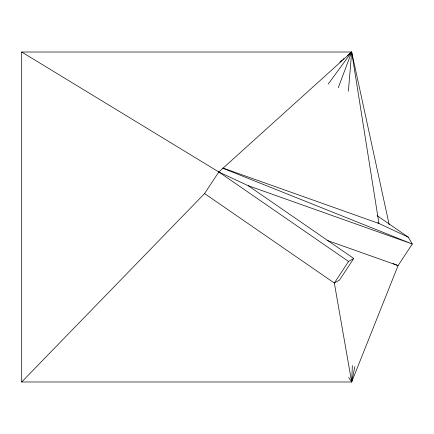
<?xml version="1.0" encoding="UTF-8"?>
<svg xmlns="http://www.w3.org/2000/svg" width="434" height="434" viewBox="0 0 434 434"><rect width="100%" height="100%" fill="white"/><g stroke="black" fill="none" stroke-linecap="round" stroke-linejoin="round"><path stroke-width="0.65" d="M352.343 365.612L351.67 381.985L21.7 381.985L21.7 52.015L351.67 52.015L389.168 224.6M348.388 91.286L351.67 52.015L347.536 55.519M354.909 366.524L351.67 381.985L348.643 377.493M338.281 87.695L351.67 52.015L378.947 223.477L408.307 237.181L412.3 244.017L398.07 265.597L351.67 381.985L334.326 283.028L348.556 261.447L353.732 258.469L248.177 185.681L218.812 171.978L21.7 52.015M21.7 381.985L204.582 193.559L218.812 171.978L351.67 52.015L328.18 84.109M353.732 258.469L339.507 280.049L334.326 283.028L204.582 193.559M339.784 62.1L341.851 60.348M342.887 59.469L343.918 58.59M223.043 168.066L378.947 223.477L377.835 222.713M248.177 185.681L412.3 244.017L222.951 168.283M327.187 240.403L398.07 265.597L393.041 263.584M377.124 215.676L408.307 237.181M218.812 171.978L348.556 261.447"/></g></svg>
